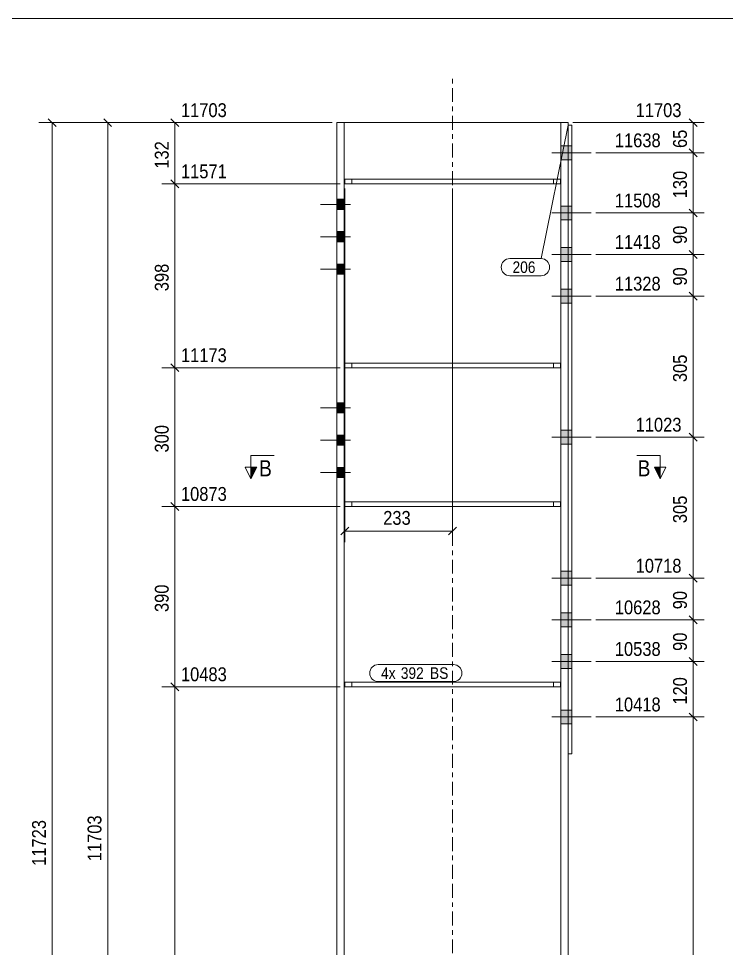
# Model space of a CAD drawing. Header units: millimetres. Extents: x 2 to 579, y 1 to 405.
# Drawn here: x 137.6 to 290.6, y 203.9 to 405 of the extents above; entities that cross this region are included whole.
import ezdxf

# ---------------------------------------------------------------- set-up
doc = ezdxf.new("R2010")
doc.units = ezdxf.units.MM
for name, pattern in [('XKITLINE00', [0]), ('XKITLINE01', [4, 1, -1, 1, -1]), ('XKITLINE03', [6, 3, -1, 1, -1])]:
    doc.linetypes.add(name, pattern=pattern)
for name, color, linetype, lineweight in [('Bolt', 3, 'Continuous', 0), ('Dimensions', 7, 'Continuous', 0), ('DrawingSheet', 5, 'Continuous', 0), ('Part', 2, 'Continuous', 0), ('PartMark', 7, 'Continuous', 0), ('Section', 6, 'Continuous', 0)]:
    doc.layers.add(name, color=color, linetype=linetype, lineweight=lineweight)
doc.styles.add('ARIAL', font='ARIAL.TTF')

# ---------------------------------------------------------------- blocks, each defined once
blk = doc.blocks.new('*A4')
at = {"layer": 'Bolt'}
for points in [[(208, 363.72), (206.4, 363.72), (206.4, 365.92), (208, 365.92)], [(208, 363.72), (206.4, 363.72), (206.4, 365.92), (208, 365.92)], [(208, 356.72), (206.4, 356.72), (206.4, 358.92), (208, 358.92)], [(208, 356.72), (206.4, 356.72), (206.4, 358.92), (208, 358.92)], [(208, 349.72), (206.4, 349.72), (206.4, 351.92), (208, 351.92)], [(208, 349.72), (206.4, 349.72), (206.4, 351.92), (208, 351.92)], [(208, 319.72), (206.4, 319.72), (206.4, 321.92), (208, 321.92)], [(208, 319.72), (206.4, 319.72), (206.4, 321.92), (208, 321.92)], [(208, 312.72), (206.4, 312.72), (206.4, 314.92), (208, 314.92)], [(208, 312.72), (206.4, 312.72), (206.4, 314.92), (208, 314.92)], [(208, 305.72), (206.4, 305.72), (206.4, 307.92), (208, 307.92)], [(208, 305.72), (206.4, 305.72), (206.4, 307.92), (208, 307.92)]]:
    blk.add_hatch(color=3, dxfattribs=at).paths.add_polyline_path(points, flags=17)
at = {"layer": 'Bolt', "color": 3, "linetype": 'XKITLINE00', "lineweight": 0}
for p, q in [((209.35, 364.82), (202.85, 364.82)), ((209.35, 364.82), (202.85, 364.82)), ((208, 365.92), (206.4, 365.92)), ((208, 365.92), (206.4, 365.92)), ((208, 363.72), (206.4, 363.72)), ((208, 363.72), (206.4, 363.72)), ((208, 358.92), (206.4, 358.92)), ((208, 358.92), (206.4, 358.92)), ((209.35, 357.82), (202.85, 357.82)), ((209.35, 357.82), (202.85, 357.82)), ((208, 356.72), (206.4, 356.72)), ((208, 356.72), (206.4, 356.72)), ((208, 351.92), (206.4, 351.92)), ((208, 351.92), (206.4, 351.92)), ((209.35, 350.82), (202.85, 350.82)), ((209.35, 350.82), (202.85, 350.82)), ((208, 349.72), (206.4, 349.72)), ((208, 349.72), (206.4, 349.72)), ((208, 321.92), (206.4, 321.92)), ((208, 321.92), (206.4, 321.92)), ((209.35, 320.82), (202.85, 320.82)), ((209.35, 320.82), (202.85, 320.82)), ((208, 319.72), (206.4, 319.72)), ((208, 319.72), (206.4, 319.72)), ((209.35, 313.82), (202.85, 313.82)), ((209.35, 313.82), (202.85, 313.82)), ((208, 314.92), (206.4, 314.92)), ((208, 314.92), (206.4, 314.92)), ((208, 312.72), (206.4, 312.72)), ((208, 312.72), (206.4, 312.72)), ((208, 307.92), (206.4, 307.92)), ((208, 307.92), (206.4, 307.92)), ((209.35, 306.82), (202.85, 306.82)), ((209.35, 306.82), (202.85, 306.82)), ((208, 305.72), (206.4, 305.72)), ((208, 305.72), (206.4, 305.72))]:
    blk.add_line(p, q, dxfattribs=at)
blk = doc.blocks.new('*A6')
at = {"layer": 'Bolt'}
for points in [[(256.4, 374.47), (254.8, 374.47), (254.8, 377.47), (256.4, 377.47)], [(256.4, 374.47), (254.8, 374.47), (254.8, 377.47), (256.4, 377.47)], [(257.2, 374.47), (256.4, 374.47), (256.4, 377.47), (257.2, 377.47)], [(257.2, 374.47), (256.4, 374.47), (256.4, 377.47), (257.2, 377.47)], [(256.4, 361.47), (254.8, 361.47), (254.8, 364.47), (256.4, 364.47)], [(256.4, 361.47), (254.8, 361.47), (254.8, 364.47), (256.4, 364.47)], [(257.2, 361.47), (256.4, 361.47), (256.4, 364.47), (257.2, 364.47)], [(257.2, 361.47), (256.4, 361.47), (256.4, 364.47), (257.2, 364.47)], [(256.4, 352.47), (254.8, 352.47), (254.8, 355.47), (256.4, 355.47)], [(256.4, 352.47), (254.8, 352.47), (254.8, 355.47), (256.4, 355.47)], [(257.2, 352.47), (256.4, 352.47), (256.4, 355.47), (257.2, 355.47)], [(257.2, 352.47), (256.4, 352.47), (256.4, 355.47), (257.2, 355.47)], [(256.4, 343.47), (254.8, 343.47), (254.8, 346.47), (256.4, 346.47)], [(256.4, 343.47), (254.8, 343.47), (254.8, 346.47), (256.4, 346.47)], [(257.2, 343.47), (256.4, 343.47), (256.4, 346.47), (257.2, 346.47)], [(257.2, 343.47), (256.4, 343.47), (256.4, 346.47), (257.2, 346.47)], [(256.4, 312.97), (254.8, 312.97), (254.8, 315.97), (256.4, 315.97)], [(256.4, 312.97), (254.8, 312.97), (254.8, 315.97), (256.4, 315.97)], [(257.2, 312.97), (256.4, 312.97), (256.4, 315.97), (257.2, 315.97)], [(257.2, 312.97), (256.4, 312.97), (256.4, 315.97), (257.2, 315.97)], [(256.4, 282.47), (254.8, 282.47), (254.8, 285.47), (256.4, 285.47)], [(256.4, 282.47), (254.8, 282.47), (254.8, 285.47), (256.4, 285.47)], [(257.2, 282.47), (256.4, 282.47), (256.4, 285.47), (257.2, 285.47)], [(257.2, 282.47), (256.4, 282.47), (256.4, 285.47), (257.2, 285.47)], [(256.4, 273.47), (254.8, 273.47), (254.8, 276.47), (256.4, 276.47)], [(256.4, 273.47), (254.8, 273.47), (254.8, 276.47), (256.4, 276.47)], [(257.2, 273.47), (256.4, 273.47), (256.4, 276.47), (257.2, 276.47)], [(257.2, 273.47), (256.4, 273.47), (256.4, 276.47), (257.2, 276.47)], [(256.4, 264.47), (254.8, 264.47), (254.8, 267.47), (256.4, 267.47)], [(256.4, 264.47), (254.8, 264.47), (254.8, 267.47), (256.4, 267.47)], [(257.2, 264.47), (256.4, 264.47), (256.4, 267.47), (257.2, 267.47)], [(257.2, 264.47), (256.4, 264.47), (256.4, 267.47), (257.2, 267.47)], [(256.4, 252.47), (254.8, 252.47), (254.8, 255.47), (256.4, 255.47)], [(256.4, 252.47), (254.8, 252.47), (254.8, 255.47), (256.4, 255.47)], [(257.2, 252.47), (256.4, 252.47), (256.4, 255.47), (257.2, 255.47)], [(257.2, 252.47), (256.4, 252.47), (256.4, 255.47), (257.2, 255.47)]]:
    blk.add_hatch(color=3, dxfattribs=at).paths.add_polyline_path(points, flags=17)
at = {"layer": 'Bolt', "color": 3, "linetype": 'XKITLINE00', "lineweight": 0}
for p, q in [((254.8, 377.47), (256.4, 377.47)), ((254.8, 377.47), (256.4, 377.47)), ((256.4, 377.47), (257.2, 377.47)), ((256.4, 377.47), (257.2, 377.47)), ((252.85, 375.97), (261.35, 375.97)), ((252.85, 375.97), (261.35, 375.97)), ((254.8, 374.47), (256.4, 374.47)), ((254.8, 374.47), (256.4, 374.47)), ((256.4, 374.47), (257.2, 374.47)), ((256.4, 374.47), (257.2, 374.47)), ((254.8, 364.47), (256.4, 364.47)), ((254.8, 364.47), (256.4, 364.47)), ((256.4, 364.47), (257.2, 364.47)), ((256.4, 364.47), (257.2, 364.47)), ((252.85, 362.97), (261.35, 362.97)), ((252.85, 362.97), (261.35, 362.97)), ((254.8, 361.47), (256.4, 361.47)), ((254.8, 361.47), (256.4, 361.47)), ((256.4, 361.47), (257.2, 361.47)), ((256.4, 361.47), (257.2, 361.47)), ((252.85, 353.97), (261.35, 353.97)), ((252.85, 353.97), (261.35, 353.97)), ((254.8, 355.47), (256.4, 355.47)), ((254.8, 355.47), (256.4, 355.47)), ((256.4, 355.47), (257.2, 355.47)), ((256.4, 355.47), (257.2, 355.47)), ((254.8, 352.47), (256.4, 352.47)), ((254.8, 352.47), (256.4, 352.47)), ((256.4, 352.47), (257.2, 352.47)), ((256.4, 352.47), (257.2, 352.47)), ((254.8, 346.47), (256.4, 346.47)), ((254.8, 346.47), (256.4, 346.47)), ((256.4, 346.47), (257.2, 346.47)), ((256.4, 346.47), (257.2, 346.47)), ((252.85, 344.97), (261.35, 344.97)), ((252.85, 344.97), (261.35, 344.97)), ((254.8, 343.47), (256.4, 343.47)), ((254.8, 343.47), (256.4, 343.47)), ((256.4, 343.47), (257.2, 343.47)), ((256.4, 343.47), (257.2, 343.47)), ((254.8, 315.97), (256.4, 315.97)), ((254.8, 315.97), (256.4, 315.97)), ((256.4, 315.97), (257.2, 315.97)), ((256.4, 315.97), (257.2, 315.97)), ((252.85, 314.47), (261.35, 314.47)), ((252.85, 314.47), (261.35, 314.47)), ((254.8, 312.97), (256.4, 312.97)), ((254.8, 312.97), (256.4, 312.97)), ((256.4, 312.97), (257.2, 312.97)), ((256.4, 312.97), (257.2, 312.97)), ((252.85, 283.97), (261.35, 283.97)), ((252.85, 283.97), (261.35, 283.97)), ((254.8, 285.47), (256.4, 285.47)), ((254.8, 285.47), (256.4, 285.47)), ((256.4, 285.47), (257.2, 285.47)), ((256.4, 285.47), (257.2, 285.47)), ((254.8, 282.47), (256.4, 282.47)), ((254.8, 282.47), (256.4, 282.47)), ((256.4, 282.47), (257.2, 282.47)), ((256.4, 282.47), (257.2, 282.47)), ((254.8, 276.47), (256.4, 276.47)), ((254.8, 276.47), (256.4, 276.47)), ((256.4, 276.47), (257.2, 276.47)), ((256.4, 276.47), (257.2, 276.47)), ((252.85, 274.97), (261.35, 274.97)), ((252.85, 274.97), (261.35, 274.97)), ((254.8, 273.47), (256.4, 273.47)), ((254.8, 273.47), (256.4, 273.47)), ((256.4, 273.47), (257.2, 273.47)), ((256.4, 273.47), (257.2, 273.47)), ((254.8, 267.47), (256.4, 267.47)), ((254.8, 267.47), (256.4, 267.47)), ((256.4, 267.47), (257.2, 267.47)), ((256.4, 267.47), (257.2, 267.47)), ((252.85, 265.97), (261.35, 265.97)), ((252.85, 265.97), (261.35, 265.97)), ((254.8, 264.47), (256.4, 264.47)), ((254.8, 264.47), (256.4, 264.47)), ((256.4, 264.47), (257.2, 264.47)), ((256.4, 264.47), (257.2, 264.47)), ((254.8, 255.47), (256.4, 255.47)), ((254.8, 255.47), (256.4, 255.47)), ((256.4, 255.47), (257.2, 255.47)), ((256.4, 255.47), (257.2, 255.47)), ((252.85, 253.97), (261.35, 253.97)), ((252.85, 253.97), (261.35, 253.97)), ((254.8, 252.47), (256.4, 252.47)), ((254.8, 252.47), (256.4, 252.47)), ((256.4, 252.47), (257.2, 252.47)), ((256.4, 252.47), (257.2, 252.47))]:
    blk.add_line(p, q, dxfattribs=at)
blk = doc.blocks.new('*A11')
at = {"layer": 'Part', "color": 7, "linetype": 'XKITLINE03', "lineweight": 0}
for p, q in [((231.4, 218.97), (231.4, 392.5)), ((231.4, 160.87), (231.4, 218.87))]:
    blk.add_line(p, q, dxfattribs=at)
at = {"layer": 'Part', "color": 2, "linetype": 'XKITLINE00', "lineweight": 0}
for p, q in [((206.4, 382.5), (206.4, 218.97)), ((256.4, 382.5), (206.4, 382.5)), ((208, 382.5), (208, 218.97)), ((254.8, 382.5), (254.8, 218.97)), ((256.4, 382.5), (256.4, 381.97)), ((256.4, 245.97), (256.4, 218.97)), ((206.4, 218.87), (206.4, 160.87)), ((208, 218.87), (208, 189.87)), ((254.8, 218.87), (254.8, 189.87)), ((256.4, 218.87), (256.4, 160.87))]:
    blk.add_line(p, q, dxfattribs=at)
at = {"layer": 'Part', "color": 7, "linetype": 'XKITLINE01', "lineweight": 0}
blk.add_line((256.4, 381.97), (256.4, 245.97), dxfattribs=at)
blk = doc.blocks.new('*A12')
at = {"layer": 'Part', "color": 2, "linetype": 'XKITLINE00', "lineweight": 0}
for p, q in [((208.1, 370.26), (254.7, 370.26)), ((208.1, 370.26), (208.1, 369.26)), ((254.7, 370.26), (254.7, 369.26)), ((254.7, 369.26), (208.1, 369.26))]:
    blk.add_line(p, q, dxfattribs=at)
at = {"layer": 'Part', "color": 7, "linetype": 'XKITLINE01', "lineweight": 0}
for p, q in [((209.6, 369.26), (209.6, 370.26)), ((253.2, 369.26), (253.2, 370.26))]:
    blk.add_line(p, q, dxfattribs=at)
blk = doc.blocks.new('*A13')
at = {"layer": 'Part', "color": 7, "linetype": 'XKITLINE01', "lineweight": 0}
for p, q in [((254.7, 370.26), (208.1, 370.26)), ((208.1, 369.26), (208.1, 370.26)), ((209.6, 370.26), (209.6, 369.26)), ((253.2, 369.26), (253.2, 370.26)), ((254.7, 370.26), (254.7, 369.26)), ((254.7, 369.26), (208.1, 369.26))]:
    blk.add_line(p, q, dxfattribs=at)
blk = doc.blocks.new('*A14')
at = {"layer": 'Part', "color": 2, "linetype": 'XKITLINE00', "lineweight": 0}
for p, q in [((208.1, 330.5), (254.7, 330.5)), ((208.1, 330.5), (208.1, 329.5)), ((254.7, 330.5), (254.7, 329.5)), ((254.7, 329.5), (208.1, 329.5))]:
    blk.add_line(p, q, dxfattribs=at)
at = {"layer": 'Part', "color": 7, "linetype": 'XKITLINE01', "lineweight": 0}
for p, q in [((209.6, 329.5), (209.6, 330.5)), ((253.2, 329.5), (253.2, 330.5))]:
    blk.add_line(p, q, dxfattribs=at)
blk = doc.blocks.new('*A15')
at = {"layer": 'Part', "color": 7, "linetype": 'XKITLINE01', "lineweight": 0}
for p, q in [((254.7, 330.5), (208.1, 330.5)), ((208.1, 329.5), (208.1, 330.5)), ((209.6, 330.5), (209.6, 329.5)), ((253.2, 329.5), (253.2, 330.5)), ((254.7, 330.5), (254.7, 329.5)), ((254.7, 329.5), (208.1, 329.5))]:
    blk.add_line(p, q, dxfattribs=at)
blk = doc.blocks.new('*A16')
at = {"layer": 'Part', "color": 2, "linetype": 'XKITLINE00', "lineweight": 0}
for p, q in [((208.1, 300.5), (254.7, 300.5)), ((208.1, 300.5), (208.1, 299.5)), ((254.7, 300.5), (254.7, 299.5)), ((254.7, 299.5), (208.1, 299.5))]:
    blk.add_line(p, q, dxfattribs=at)
at = {"layer": 'Part', "color": 7, "linetype": 'XKITLINE01', "lineweight": 0}
for p, q in [((209.6, 299.5), (209.6, 300.5)), ((253.2, 299.5), (253.2, 300.5))]:
    blk.add_line(p, q, dxfattribs=at)
blk = doc.blocks.new('*A17')
at = {"layer": 'Part', "color": 7, "linetype": 'XKITLINE01', "lineweight": 0}
for p, q in [((254.7, 300.5), (208.1, 300.5)), ((208.1, 299.5), (208.1, 300.5)), ((209.6, 300.5), (209.6, 299.5)), ((253.2, 299.5), (253.2, 300.5)), ((254.7, 300.5), (254.7, 299.5)), ((254.7, 299.5), (208.1, 299.5))]:
    blk.add_line(p, q, dxfattribs=at)
blk = doc.blocks.new('*A18')
at = {"layer": 'Part', "color": 2, "linetype": 'XKITLINE00', "lineweight": 0}
for p, q in [((208.1, 261.5), (254.7, 261.5)), ((208.1, 261.5), (208.1, 260.5)), ((254.7, 261.5), (254.7, 260.5)), ((254.7, 260.5), (208.1, 260.5))]:
    blk.add_line(p, q, dxfattribs=at)
at = {"layer": 'Part', "color": 7, "linetype": 'XKITLINE01', "lineweight": 0}
for p, q in [((209.6, 260.5), (209.6, 261.5)), ((253.2, 260.5), (253.2, 261.5))]:
    blk.add_line(p, q, dxfattribs=at)
blk = doc.blocks.new('*A19')
at = {"layer": 'Part', "color": 7, "linetype": 'XKITLINE01', "lineweight": 0}
for p, q in [((254.7, 261.5), (208.1, 261.5)), ((208.1, 260.5), (208.1, 261.5)), ((209.6, 261.5), (209.6, 260.5)), ((253.2, 260.5), (253.2, 261.5)), ((254.7, 261.5), (254.7, 260.5)), ((254.7, 260.5), (208.1, 260.5))]:
    blk.add_line(p, q, dxfattribs=at)
blk = doc.blocks.new('*A21')
at = {"layer": 'Part', "color": 2, "linetype": 'XKITLINE00', "lineweight": 0}
for p, q in [((257.2, 381.97), (256.4, 381.97)), ((256.4, 381.97), (256.4, 245.97)), ((257.2, 381.97), (257.2, 245.97)), ((256.4, 245.97), (257.2, 245.97))]:
    blk.add_line(p, q, dxfattribs=at)
blk = doc.blocks.new('*A60')
at = {"layer": 'DrawingSheet', "color": 5, "linetype": 'XKITLINE00', "lineweight": 0}
blk.add_line((579, 405), (5, 405), dxfattribs=at)
blk = doc.blocks.new('*A68')
at = {"layer": 'Dimensions', "color": 7, "linetype": 'XKITLINE00', "lineweight": 0}
for p, q in [((170.55, 300.35), (172.25, 298.65)), ((207.1, 299.5), (168.55, 299.5)), ((171.4, 260.5), (171.4, 299.5)), ((207.1, 260.5), (168.55, 260.5)), ((170.55, 261.35), (172.25, 259.65))]:
    blk.add_line(p, q, dxfattribs=at)
at = {"layer": 'Dimensions', "color": 3}
for p in [(171.4, 299.5), (171.4, 260.5)]:
    blk.add_point(p, dxfattribs=at)
at = {"layer": 'Dimensions', "color": 3, "style": 'ARIAL', "width": 0.85}
blk.add_text('10873', height=3, dxfattribs=at).set_placement((172.7, 300.7))
blk.add_text('390', height=3, rotation=90.0002, dxfattribs=at).set_placement((170.05, 276.66))
blk = doc.blocks.new('*A69')
at = {"layer": 'Dimensions', "color": 7, "linetype": 'XKITLINE00', "lineweight": 0}
for p, q in [((170.55, 330.35), (172.25, 328.65)), ((207.1, 329.5), (168.55, 329.5)), ((171.4, 299.5), (171.4, 329.5)), ((170.55, 300.35), (172.25, 298.65)), ((207.1, 299.5), (168.55, 299.5))]:
    blk.add_line(p, q, dxfattribs=at)
at = {"layer": 'Dimensions', "color": 3}
for p in [(171.4, 329.5), (171.4, 299.5)]:
    blk.add_point(p, dxfattribs=at)
at = {"layer": 'Dimensions', "color": 3, "style": 'ARIAL', "width": 0.85}
blk.add_text('11173', height=3, dxfattribs=at).set_placement((172.7, 330.7))
blk.add_text('300', height=3, rotation=90.0002, dxfattribs=at).set_placement((170.05, 311.16))
blk = doc.blocks.new('*A70')
at = {"layer": 'Dimensions', "color": 7, "linetype": 'XKITLINE00', "lineweight": 0}
for p, q in [((170.55, 370.11), (172.25, 368.41)), ((207.1, 369.26), (168.55, 369.26)), ((171.4, 329.5), (171.4, 369.26)), ((170.55, 330.35), (172.25, 328.65)), ((207.1, 329.5), (168.55, 329.5))]:
    blk.add_line(p, q, dxfattribs=at)
at = {"layer": 'Dimensions', "color": 3}
for p in [(171.4, 369.26), (171.4, 329.5)]:
    blk.add_point(p, dxfattribs=at)
at = {"layer": 'Dimensions', "color": 3, "style": 'ARIAL', "width": 0.85}
blk.add_text('11571', height=3, dxfattribs=at).set_placement((172.7, 370.46))
blk.add_text('398', height=3, rotation=90.0002, dxfattribs=at).set_placement((170.05, 346.04))
blk = doc.blocks.new('*A71')
at = {"layer": 'Dimensions', "color": 7, "linetype": 'XKITLINE00', "lineweight": 0}
for p, q in [((205.4, 382.5), (168.55, 382.5)), ((170.55, 383.35), (172.25, 381.65)), ((171.4, 369.26), (171.4, 382.5)), ((170.55, 370.11), (172.25, 368.41)), ((207.1, 369.26), (168.55, 369.26))]:
    blk.add_line(p, q, dxfattribs=at)
at = {"layer": 'Dimensions', "color": 3}
for p in [(171.4, 382.5), (171.4, 369.26)]:
    blk.add_point(p, dxfattribs=at)
at = {"layer": 'Dimensions', "color": 3, "style": 'ARIAL', "width": 0.85}
blk.add_text('11703', height=3, dxfattribs=at).set_placement((172.7, 383.7))
blk.add_text('132', height=3, rotation=90.0002, dxfattribs=at).set_placement((170.05, 372.54))
blk = doc.blocks.new('*A72')
at = {"layer": 'Dimensions', "color": 7, "linetype": 'XKITLINE00', "lineweight": 0}
for p, q in [((262.35, 253.97), (285.8, 253.97)), ((282.55, 254.82), (284.25, 253.12)), ((283.4, 74.17), (283.4, 253.97)), ((283.4, 81.39), (283.4, 74.17)), ((282.9, 76.67), (283.4, 74.17)), ((283.9, 76.67), (283.4, 74.17)), ((282.55, 75.02), (284.25, 73.32)), ((257.4, 74.17), (285.8, 74.17)), ((257.4, 74.17), (285.8, 74.17))]:
    blk.add_line(p, q, dxfattribs=at)
at = {"layer": 'Dimensions', "color": 3}
for p in [(283.4, 253.97), (283.4, 74.17)]:
    blk.add_point(p, dxfattribs=at)
at = {"layer": 'Dimensions', "color": 7}
blk.add_point((283.4, 74.17), dxfattribs=at)
at = {"layer": 'Dimensions', "color": 3, "style": 'ARIAL', "width": 0.85}
blk.add_text('10418', height=3, dxfattribs=at).set_placement((266.47, 255.17))
for s, p in [('10418', (282.05, 158.51)), ('RD', (282.2, 75.62))]:
    blk.add_text(s, height=3, rotation=90.0002, dxfattribs=at).set_placement(p)
blk = doc.blocks.new('*A73')
at = {"layer": 'Dimensions', "color": 7, "linetype": 'XKITLINE00', "lineweight": 0}
for p, q in [((262.35, 265.97), (285.8, 265.97)), ((282.55, 266.82), (284.25, 265.12)), ((283.4, 253.97), (283.4, 265.97)), ((262.35, 253.97), (285.8, 253.97)), ((282.55, 254.82), (284.25, 253.12))]:
    blk.add_line(p, q, dxfattribs=at)
at = {"layer": 'Dimensions', "color": 3}
for p in [(283.4, 265.97), (283.4, 253.97)]:
    blk.add_point(p, dxfattribs=at)
at = {"layer": 'Dimensions', "color": 3, "style": 'ARIAL', "width": 0.85}
blk.add_text('10538', height=3, dxfattribs=at).set_placement((266.47, 267.17))
blk.add_text('120', height=3, rotation=90.0002, dxfattribs=at).set_placement((282.05, 256.63))
blk = doc.blocks.new('*A74')
at = {"layer": 'Dimensions', "color": 7, "linetype": 'XKITLINE00', "lineweight": 0}
for p, q in [((282.55, 275.82), (284.25, 274.12)), ((262.35, 274.97), (285.8, 274.97)), ((283.4, 265.97), (283.4, 274.97)), ((262.35, 265.97), (285.8, 265.97)), ((282.55, 266.82), (284.25, 265.12))]:
    blk.add_line(p, q, dxfattribs=at)
at = {"layer": 'Dimensions', "color": 3}
for p in [(283.4, 274.97), (283.4, 265.97)]:
    blk.add_point(p, dxfattribs=at)
at = {"layer": 'Dimensions', "color": 3, "style": 'ARIAL', "width": 0.85}
blk.add_text('10628', height=3, dxfattribs=at).set_placement((266.47, 276.17))
blk.add_text('90', height=3, rotation=90.0002, dxfattribs=at).set_placement((282.05, 268.25))
blk = doc.blocks.new('*A75')
at = {"layer": 'Dimensions', "color": 7, "linetype": 'XKITLINE00', "lineweight": 0}
for p, q in [((262.35, 283.97), (285.8, 283.97)), ((282.55, 284.82), (284.25, 283.12)), ((283.4, 274.97), (283.4, 283.97)), ((282.55, 275.82), (284.25, 274.12)), ((262.35, 274.97), (285.8, 274.97))]:
    blk.add_line(p, q, dxfattribs=at)
at = {"layer": 'Dimensions', "color": 3}
for p in [(283.4, 283.97), (283.4, 274.97)]:
    blk.add_point(p, dxfattribs=at)
at = {"layer": 'Dimensions', "color": 3, "style": 'ARIAL', "width": 0.85}
blk.add_text('10718', height=3, dxfattribs=at).set_placement((270.97, 285.17))
blk.add_text('90', height=3, rotation=90.0002, dxfattribs=at).set_placement((282.05, 277.25))
blk = doc.blocks.new('*A76')
at = {"layer": 'Dimensions', "color": 7, "linetype": 'XKITLINE00', "lineweight": 0}
for p, q in [((262.35, 314.47), (285.8, 314.47)), ((282.55, 315.32), (284.25, 313.62)), ((283.4, 283.97), (283.4, 314.47)), ((262.35, 283.97), (285.8, 283.97)), ((282.55, 284.82), (284.25, 283.12))]:
    blk.add_line(p, q, dxfattribs=at)
at = {"layer": 'Dimensions', "color": 3}
for p in [(283.4, 314.47), (283.4, 283.97)]:
    blk.add_point(p, dxfattribs=at)
at = {"layer": 'Dimensions', "color": 3, "style": 'ARIAL', "width": 0.85}
blk.add_text('11023', height=3, dxfattribs=at).set_placement((270.97, 315.67))
blk.add_text('305', height=3, rotation=90.0002, dxfattribs=at).set_placement((282.05, 295.88))
blk = doc.blocks.new('*A77')
at = {"layer": 'Dimensions', "color": 7, "linetype": 'XKITLINE00', "lineweight": 0}
for p, q in [((262.35, 344.97), (285.8, 344.97)), ((282.55, 345.82), (284.25, 344.12)), ((283.4, 314.47), (283.4, 344.97)), ((262.35, 314.47), (285.8, 314.47)), ((282.55, 315.32), (284.25, 313.62))]:
    blk.add_line(p, q, dxfattribs=at)
at = {"layer": 'Dimensions', "color": 3}
for p in [(283.4, 344.97), (283.4, 314.47)]:
    blk.add_point(p, dxfattribs=at)
at = {"layer": 'Dimensions', "color": 3, "style": 'ARIAL', "width": 0.85}
blk.add_text('11328', height=3, dxfattribs=at).set_placement((266.47, 346.17))
blk.add_text('305', height=3, rotation=90.0002, dxfattribs=at).set_placement((282.05, 326.38))
blk = doc.blocks.new('*A78')
at = {"layer": 'Dimensions', "color": 7, "linetype": 'XKITLINE00', "lineweight": 0}
for p, q in [((262.35, 353.97), (285.8, 353.97)), ((282.55, 354.82), (284.25, 353.12)), ((283.4, 344.97), (283.4, 353.97)), ((262.35, 344.97), (285.8, 344.97)), ((282.55, 345.82), (284.25, 344.12))]:
    blk.add_line(p, q, dxfattribs=at)
at = {"layer": 'Dimensions', "color": 3}
for p in [(283.4, 353.97), (283.4, 344.97)]:
    blk.add_point(p, dxfattribs=at)
at = {"layer": 'Dimensions', "color": 3, "style": 'ARIAL', "width": 0.85}
blk.add_text('11418', height=3, dxfattribs=at).set_placement((266.47, 355.17))
blk.add_text('90', height=3, rotation=90.0002, dxfattribs=at).set_placement((282.05, 347.25))
blk = doc.blocks.new('*A79')
at = {"layer": 'Dimensions', "color": 7, "linetype": 'XKITLINE00', "lineweight": 0}
for p, q in [((262.35, 362.97), (285.8, 362.97)), ((282.55, 363.82), (284.25, 362.12)), ((283.4, 353.97), (283.4, 362.97)), ((262.35, 353.97), (285.8, 353.97)), ((282.55, 354.82), (284.25, 353.12))]:
    blk.add_line(p, q, dxfattribs=at)
at = {"layer": 'Dimensions', "color": 3}
for p in [(283.4, 362.97), (283.4, 353.97)]:
    blk.add_point(p, dxfattribs=at)
at = {"layer": 'Dimensions', "color": 3, "style": 'ARIAL', "width": 0.85}
blk.add_text('11508', height=3, dxfattribs=at).set_placement((266.47, 364.17))
blk.add_text('90', height=3, rotation=90.0002, dxfattribs=at).set_placement((282.05, 356.25))
blk = doc.blocks.new('*A80')
at = {"layer": 'Dimensions', "color": 7, "linetype": 'XKITLINE00', "lineweight": 0}
for p, q in [((282.55, 376.82), (284.25, 375.12)), ((262.35, 375.97), (285.8, 375.97)), ((283.4, 362.97), (283.4, 375.97)), ((262.35, 362.97), (285.8, 362.97)), ((282.55, 363.82), (284.25, 362.12))]:
    blk.add_line(p, q, dxfattribs=at)
at = {"layer": 'Dimensions', "color": 3}
for p in [(283.4, 375.97), (283.4, 362.97)]:
    blk.add_point(p, dxfattribs=at)
at = {"layer": 'Dimensions', "color": 3, "style": 'ARIAL', "width": 0.85}
blk.add_text('11638', height=3, dxfattribs=at).set_placement((266.47, 377.17))
blk.add_text('130', height=3, rotation=90.0002, dxfattribs=at).set_placement((282.05, 366.13))
blk = doc.blocks.new('*A81')
at = {"layer": 'Dimensions', "color": 7, "linetype": 'XKITLINE00', "lineweight": 0}
for p, q in [((257.4, 382.5), (285.8, 382.5)), ((282.55, 383.35), (284.25, 381.65)), ((283.4, 375.97), (283.4, 382.5)), ((282.55, 376.82), (284.25, 375.12)), ((262.35, 375.97), (285.8, 375.97))]:
    blk.add_line(p, q, dxfattribs=at)
at = {"layer": 'Dimensions', "color": 3}
for p in [(283.4, 382.5), (283.4, 375.97)]:
    blk.add_point(p, dxfattribs=at)
at = {"layer": 'Dimensions', "color": 3, "style": 'ARIAL', "width": 0.85}
blk.add_text('11703', height=3, dxfattribs=at).set_placement((270.97, 383.7))
blk.add_text('65', height=3, rotation=90.0002, dxfattribs=at).set_placement((282.05, 377.01))
blk = doc.blocks.new('*A82')
at = {"layer": 'Dimensions', "color": 7, "linetype": 'XKITLINE00', "lineweight": 0}
for p, q in [((208.1, 368.26), (208.1, 291.77)), ((231.4, 368.26), (231.4, 291.77)), ((208.95, 295.02), (207.25, 293.32)), ((208.1, 294.17), (231.4, 294.17)), ((232.25, 295.02), (230.55, 293.32))]:
    blk.add_line(p, q, dxfattribs=at)
at = {"layer": 'Dimensions', "color": 3}
for p in [(208.1, 294.17), (231.4, 294.17)]:
    blk.add_point(p, dxfattribs=at)
at = {"layer": 'Dimensions', "color": 3, "style": 'ARIAL', "width": 0.85}
blk.add_text('233', height=3, dxfattribs=at).set_placement((216.41, 295.52))
blk = doc.blocks.new('*A85')
at = {"layer": 'PartMark', "color": 7, "linetype": 'XKITLINE00', "lineweight": 0}
for p, q in [((256.4, 381.97), (250.53, 353.09)), ((243.76, 353.09), (250.53, 353.09)), ((243.76, 349.39), (250.53, 349.39))]:
    blk.add_line(p, q, dxfattribs=at)
for centre, start, end in [((243.76, 351.24), 90, 270), ((250.53, 351.24), 270, 90)]:
    blk.add_arc(centre, 1.85, start, end, dxfattribs=at)
at = {"layer": 'PartMark', "color": 3, "style": 'ARIAL', "width": 0.85}
blk.add_text('206', height=2.5, dxfattribs=at).set_placement((244.36, 349.99))
blk = doc.blocks.new('*A90')
at = {"layer": 'PartMark', "color": 7, "linetype": 'XKITLINE00', "lineweight": 0}
for p, q in [((215.35, 265.3), (231.58, 265.3)), ((215.35, 261.6), (231.58, 261.6))]:
    blk.add_line(p, q, dxfattribs=at)
for centre, start, end in [((215.35, 263.45), 90, 270), ((231.58, 263.45), 270, 90)]:
    blk.add_arc(centre, 1.85, start, end, dxfattribs=at)
at = {"layer": 'PartMark', "color": 3, "style": 'ARIAL', "width": 0.85}
for s, p in [('4x', (215.95, 262.2)), ('392', (220.22, 262.2)), ('BS', (226.53, 262.2))]:
    blk.add_text(s, height=2.5, dxfattribs=at).set_placement(p)
blk = doc.blocks.new('*A91')
at = {"layer": 'Section'}
for points in [[(189.08, 308), (187.83, 305.5), (187.83, 308)], [(276.26, 308), (276.26, 305.5), (275.01, 308)]]:
    blk.add_hatch(color=3, dxfattribs=at).paths.add_polyline_path(points, flags=17)
at = {"layer": 'Section', "color": 1, "linetype": 'XKITLINE00', "lineweight": 0}
for p, q in [((187.83, 310.5), (192.83, 310.5)), ((187.83, 310.5), (187.83, 305.5)), ((276.26, 310.5), (271.26, 310.5)), ((276.26, 310.5), (276.26, 305.5))]:
    blk.add_line(p, q, dxfattribs=at)
at = {"layer": 'Section', "color": 3, "linetype": 'XKITLINE00', "lineweight": 0}
for p, q in [((187.83, 305.5), (186.58, 308)), ((189.08, 308), (186.58, 308)), ((187.83, 305.5), (189.08, 308)), ((275.01, 308), (277.51, 308)), ((276.26, 305.5), (275.01, 308)), ((277.51, 308), (276.26, 305.5))]:
    blk.add_line(p, q, dxfattribs=at)
at = {"layer": 'Section', "color": 7, "style": 'ARIAL', "width": 0.85}
for p in [(189.58, 306), (271.39, 306)]:
    blk.add_text('B', height=3.5, dxfattribs=at).set_placement(p)
blk = doc.blocks.new('*A95')
at = {"layer": 'Dimensions', "color": 7, "linetype": 'XKITLINE00', "lineweight": 0}
for p, q in [((205.4, 382.5), (142.02, 382.5)), ((144.02, 383.35), (145.72, 381.65)), ((144.87, 72.17), (144.87, 382.5))]:
    blk.add_line(p, q, dxfattribs=at)
at = {"layer": 'Dimensions', "color": 3}
blk.add_point((144.87, 382.5), dxfattribs=at)
at = {"layer": 'Dimensions', "color": 3, "style": 'ARIAL', "width": 0.85}
blk.add_text('11723', height=3, rotation=90.0002, dxfattribs=at).set_placement((143.52, 221.77))
blk = doc.blocks.new('*A97')
at = {"layer": 'Dimensions', "color": 7, "linetype": 'XKITLINE00', "lineweight": 0}
for p, q in [((205.4, 382.5), (154.02, 382.5)), ((156.02, 383.35), (157.72, 381.65)), ((156.87, 74.17), (156.87, 382.5))]:
    blk.add_line(p, q, dxfattribs=at)
at = {"layer": 'Dimensions', "color": 3}
blk.add_point((156.87, 382.5), dxfattribs=at)
at = {"layer": 'Dimensions', "color": 3, "style": 'ARIAL', "width": 0.85}
blk.add_text('11703', height=3, rotation=90.0002, dxfattribs=at).set_placement((155.52, 222.77))
blk = doc.blocks.new('*A98')
at = {"layer": 'Dimensions', "color": 7, "linetype": 'XKITLINE00', "lineweight": 0}
for p, q in [((207.1, 260.5), (168.55, 260.5)), ((170.55, 261.35), (172.25, 259.65)), ((171.4, 74.17), (171.4, 260.5)), ((170.55, 75.02), (172.25, 73.32)), ((205.4, 74.17), (168.55, 74.17))]:
    blk.add_line(p, q, dxfattribs=at)
at = {"layer": 'Dimensions', "color": 3}
for p in [(171.4, 260.5), (171.4, 74.17)]:
    blk.add_point(p, dxfattribs=at)
at = {"layer": 'Dimensions', "color": 3, "style": 'ARIAL', "width": 0.85}
blk.add_text('10483', height=3, dxfattribs=at).set_placement((172.7, 261.7))
blk.add_text('10483', height=3, rotation=90.0002, dxfattribs=at).set_placement((170.05, 161.77))

msp = doc.modelspace()

# ---------------------------------------------------------------- block references
at = {"lineweight": 0}
for name in ['*A60', '*A71', '*A81', '*A95', '*A97', '*A85', '*A21', '*A80', '*A6', '*A70', '*A12', '*A13', '*A82', '*A79', '*A4', '*A78', '*A77', '*A69', '*A14', '*A15', '*A76', '*A91', '*A68', '*A16', '*A17', '*A75', '*A74', '*A73', '*A98', '*A90', '*A18', '*A19', '*A72']:
    msp.add_blockref(name, (0, 0), dxfattribs=at)
at = {"layer": 'Part', "lineweight": 0}
msp.add_blockref('*A11', (0, 0), dxfattribs=at)

doc.saveas('drawing.dxf')
